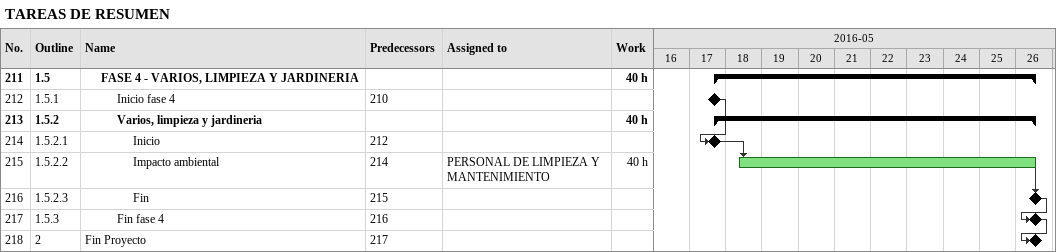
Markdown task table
TAREAS DE RESUMEN

| ID | WBS | Task | Start | Finish | Predecessors | Resources | Work (h) |
|---|---|---|---|---|---|---|---|
| 211 | 1.5 | **FASE 4 - VARIOS, LIMPIEZA Y JARDINERIA** | 2016-05-17 | 2016-05-26 |  |  | 40 |
| 212 | 1.5.1 | Inicio fase 4 (milestone) | 2016-05-17 | 2016-05-17 | 210 |  |  |
| 213 | 1.5.2 | **Varios, limpieza y jardineria** | 2016-05-17 | 2016-05-26 |  |  | 40 |
| 214 | 1.5.2.1 | Inicio (milestone) | 2016-05-17 | 2016-05-17 | 212 |  |  |
| 215 | 1.5.2.2 | Impacto ambiental | 2016-05-18 | 2016-05-26 | 214 | PERSONAL DE LIMPIEZA Y MANTENIMIENTO | 40 |
| 216 | 1.5.2.3 | Fin (milestone) | 2016-05-26 | 2016-05-26 | 215 |  |  |
| 217 | 1.5.3 | Fin fase 4 (milestone) | 2016-05-26 | 2016-05-26 | 216 |  |  |
| 218 | 2 | Fin Proyecto (milestone) | 2016-05-26 | 2016-05-26 | 217 |  |  |
